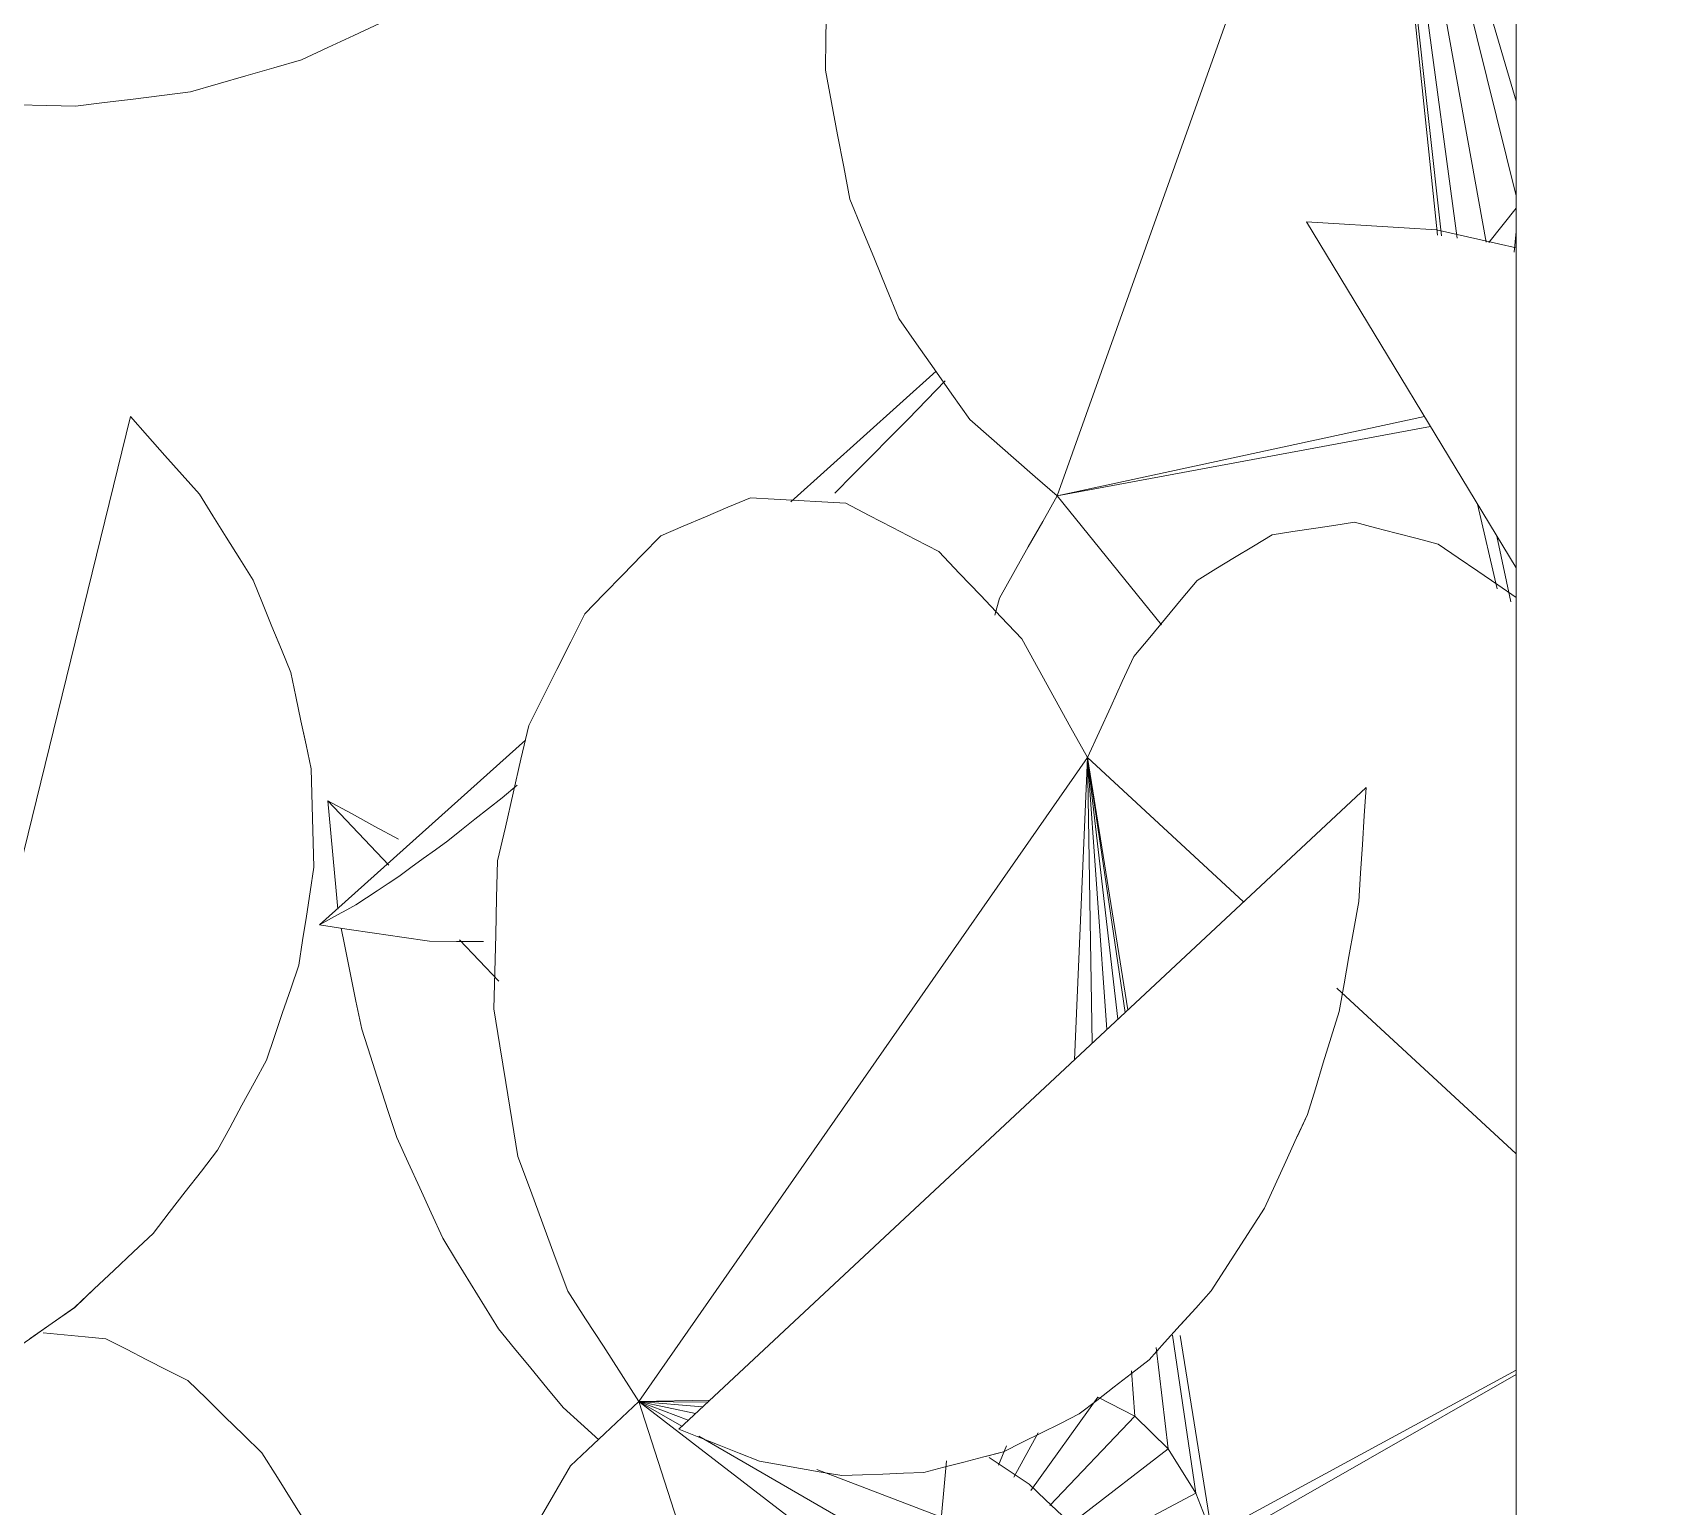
# Model space of a CAD drawing. Header units: metres. Extents: x -18.34 to -13.25, y -25.49 to -16.26.
# Drawn here: x -17.8149 to -17.7542, y -16.5483 to -16.4937 of the extents above; entities that cross this region are included whole.
import ezdxf

# ---------------------------------------------------------------- set-up
doc = ezdxf.new("R2010")
doc.units = ezdxf.units.M
for name, color, linetype, lineweight in [('Importações nas famílias', 7, 'Continuous', 5), ('Quadro estrutural', 7, 'Continuous', 5), ('Vegetação', 7, 'Continuous', 5)]:
    doc.layers.add(name, color=color, linetype=linetype, lineweight=lineweight)

# ---------------------------------------------------------------- blocks, each defined once
blk = doc.blocks.new('Tram - Tram-3151187-Pavimento 02 - Executivo')
at = {"layer": 'Quadro estrutural'}
blk.add_line((0.588554, -0.05), (0.182394, -0.05), dxfattribs=at)
blk = doc.blocks.new('Planta_pergolado_12200 - plantas pergolado_skp_Component_12-V29-Pavimento 02 - Executivo')
at = {"layer": 'Importações nas famílias', "color": 9}
for p, q in [((0.113091, 0.276065), (0.111224, 0.273611)), ((0.109072, 0.270783), (0.107871, 0.269205))]:
    blk.add_line(p, q, dxfattribs=at)
at = {"layer": 'Importações nas famílias', "color": 9, "flags": 128}
for points in [[(0.113091, 0.276065), (0.112327, 0.275535), (0.111564, 0.275005), (0.1108, 0.274476)], [(0.113147, 0.272292), (0.113136, 0.273051), (0.113121, 0.274056), (0.113106, 0.27506), (0.113091, 0.276065)], [(0.112777, 0.268063), (0.11287, 0.269059), (0.112964, 0.270055), (0.113057, 0.271051), (0.113111, 0.271624)], [(0.111977, 0.264207), (0.112177, 0.265171), (0.112377, 0.266135), (0.112577, 0.267099), (0.112777, 0.268063)], [(0.110769, 0.260569), (0.111071, 0.261478), (0.111373, 0.262388), (0.111675, 0.263297), (0.111977, 0.264207)], [(0.109183, 0.257234), (0.10958, 0.258068), (0.109976, 0.258902), (0.110373, 0.259735), (0.110769, 0.260569)], [(0.107256, 0.254281), (0.107738, 0.255019), (0.10822, 0.255758), (0.108702, 0.256496), (0.109183, 0.257234)], [(0.106144, 0.25303), (0.1067, 0.253656), (0.107256, 0.254281)]]:
    blk.add_lwpolyline(points, dxfattribs=at)
blk = doc.blocks.new('Planta_pergolado_12200 - plantas pergolado_skp_Component_16-V30-Pavimento 02 - Executivo')
blk.add_blockref('Planta_pergolado_12200 - plantas pergolado_skp_Component_12-V29-Pavimento 02 - Executivo', (0, 0))
blk = doc.blocks.new('Planta_pergolado_12200 - plantas pergolado_skp_-3067427-Pavimento 02 - Executivo')
blk.add_blockref('Planta_pergolado_12200 - plantas pergolado_skp_Component_16-V30-Pavimento 02 - Executivo', (0, 0))
blk = doc.blocks.new('Planta_pergolado_12200 - plantas pergolado_skp_-3067432-Pavimento 02 - Executivo')
at = {"rotation": 89.9999999999999}
blk.add_blockref('Planta_pergolado_12200 - plantas pergolado_skp_-3067427-Pavimento 02 - Executivo', (0.274037, 0.01573), dxfattribs=at)
blk = doc.blocks.new('Planta_pergolado_12200 - plantas pergolado_skp_Component_12-V161-Pavimento 02 - Executivo')
at = {"layer": 'Importações nas famílias', "color": 9, "flags": 128}
for points in [[(0.19298, 0.162987), (0.192094, 0.163012), (0.191208, 0.163038)], [(0.194493, 0.162774), (0.193858, 0.162863), (0.19298, 0.162987)]]:
    blk.add_lwpolyline(points, dxfattribs=at)
blk = doc.blocks.new('Planta_pergolado_12200 - plantas pergolado_skp_Component_17-V162-Pavimento 02 - Executivo')
at = {"layer": 'Importações nas famílias', "color": 9}
blk.add_line((0.190705, 0.164111), (0.190945, 0.163037), dxfattribs=at)
at = {"layer": 'Importações nas famílias', "color": 9, "flags": 128}
for points in [[(0.173793, 0.202952), (0.17461, 0.203088), (0.175427, 0.203224), (0.176244, 0.203361), (0.177061, 0.203497)], [(0.177061, 0.203497), (0.177868, 0.203254), (0.178675, 0.203011), (0.179482, 0.202768), (0.180289, 0.202525)], [(0.170765, 0.200937), (0.171522, 0.201441), (0.172279, 0.201944), (0.173036, 0.202448), (0.173793, 0.202952)], [(0.180289, 0.202525), (0.181017, 0.201924), (0.181745, 0.201322), (0.182473, 0.200721), (0.183201, 0.200119)], [(0.168235, 0.197623), (0.168867, 0.198452), (0.1695, 0.19928), (0.170133, 0.200108), (0.170765, 0.200937)], [(0.153532, 0.199329), (0.154233, 0.199595), (0.154934, 0.19986), (0.155634, 0.200126), (0.156335, 0.200392)], [(0.156335, 0.200392), (0.157055, 0.200362), (0.157775, 0.200332), (0.158495, 0.200303), (0.159215, 0.200273)], [(0.159215, 0.200273), (0.159906, 0.199949), (0.160597, 0.199626), (0.161288, 0.199303), (0.161978, 0.198979)], [(0.183201, 0.200119), (0.183787, 0.199211), (0.184374, 0.198302), (0.184961, 0.197394), (0.185548, 0.196485)], [(0.151049, 0.197197), (0.151633, 0.197699), (0.152266, 0.198242), (0.152899, 0.198785), (0.153532, 0.199329)], [(0.161978, 0.198979), (0.162593, 0.198384), (0.163207, 0.197789), (0.163821, 0.197194), (0.164435, 0.196599)], [(0.167327, 0.195459), (0.167781, 0.196541), (0.168235, 0.197623)], [(0.164435, 0.196599), (0.164931, 0.195773), (0.165427, 0.194947)], [(0.185548, 0.196485), (0.185943, 0.195347), (0.186339, 0.194209), (0.186735, 0.193071), (0.18713, 0.191934)], [(0.18713, 0.191934), (0.187301, 0.190663), (0.187471, 0.189393), (0.187641, 0.188123), (0.187812, 0.186853)], [(0.187812, 0.186853), (0.187743, 0.185559), (0.187674, 0.184266), (0.187604, 0.182972), (0.187535, 0.181678)], [(0.187535, 0.181678), (0.187232, 0.180471), (0.186929, 0.179264), (0.186626, 0.178058), (0.186323, 0.176851)], [(0.186323, 0.176851), (0.185813, 0.175834), (0.185302, 0.174817)], [(0.185581, 0.171803), (0.186231, 0.171313), (0.186881, 0.170823)], [(0.186881, 0.170823), (0.187429, 0.170083), (0.187977, 0.169343), (0.188525, 0.168604), (0.189073, 0.167864)], [(0.189073, 0.167864), (0.189481, 0.166926), (0.189889, 0.165987), (0.190297, 0.165049), (0.190705, 0.164111)]]:
    blk.add_lwpolyline(points, dxfattribs=at)
blk = doc.blocks.new('Planta_pergolado_12200 - plantas pergolado_skp_Component_16-V163-Pavimento 02 - Executivo')
for name in ['Planta_pergolado_12200 - plantas pergolado_skp_Component_17-V162-Pavimento 02 - Executivo', 'Planta_pergolado_12200 - plantas pergolado_skp_Component_12-V161-Pavimento 02 - Executivo']:
    blk.add_blockref(name, (0, 0))
blk = doc.blocks.new('Planta_pergolado_12200 - plantas pergolado_skp_Component_12-V165-Pavimento 02 - Executivo')
at = {"layer": 'Importações nas famílias', "color": 9}
blk.add_line((0.215797, 0.22722), (0.216531, 0.227904), dxfattribs=at)
at = {"layer": 'Importações nas famílias', "color": 9, "flags": 128}
for points in [[(0.216531, 0.227904), (0.217152, 0.228692), (0.217773, 0.22948)], [(0.178874, 0.22719), (0.179583, 0.22648), (0.180293, 0.22577)], [(0.213596, 0.225169), (0.21433, 0.225853), (0.215064, 0.226536)], [(0.180293, 0.22577), (0.181102, 0.225177), (0.181911, 0.224584), (0.18272, 0.223991), (0.183529, 0.223398)], [(0.210279, 0.222915), (0.211108, 0.223479), (0.211938, 0.224042), (0.212767, 0.224606), (0.213596, 0.225169)], [(0.183529, 0.223398), (0.184419, 0.222936), (0.185309, 0.222474), (0.186199, 0.222012), (0.187089, 0.22155)], [(0.206657, 0.221197), (0.207563, 0.221626), (0.208468, 0.222056), (0.209374, 0.222486), (0.210279, 0.222915)], [(0.187089, 0.22155), (0.188039, 0.221229), (0.188989, 0.220909), (0.189938, 0.220588), (0.190888, 0.220268)], [(0.202816, 0.220053), (0.203776, 0.220339), (0.204737, 0.220625), (0.205697, 0.220911), (0.206657, 0.221197)], [(0.190888, 0.220268), (0.191876, 0.220097), (0.192863, 0.219925), (0.19385, 0.219754), (0.194838, 0.219583)], [(0.198845, 0.219511), (0.199838, 0.219646), (0.20083, 0.219782), (0.201823, 0.219917), (0.202816, 0.220053)], [(0.194838, 0.219583), (0.19584, 0.219565), (0.196841, 0.219547), (0.197843, 0.219529), (0.198845, 0.219511)]]:
    blk.add_lwpolyline(points, dxfattribs=at)
blk = doc.blocks.new('Planta_pergolado_12200 - plantas pergolado_skp_Component_12-V167-Pavimento 02 - Executivo')
at = {"layer": 'Importações nas famílias', "color": 9, "flags": 128}
for points in [[(0.189778, 0.189424), (0.19071, 0.189667), (0.191643, 0.189909)], [(0.187914, 0.189208), (0.188846, 0.189316), (0.189778, 0.189424)]]:
    blk.add_lwpolyline(points, dxfattribs=at)
blk = doc.blocks.new('Planta_pergolado_12200 - plantas pergolado_skp_Component_17-V168-Pavimento 02 - Executivo')
at = {"layer": 'Importações nas famílias', "color": 9}
blk.add_line((0.151045, 0.235909), (0.151363, 0.234857), dxfattribs=at)
at = {"layer": 'Importações nas famílias', "color": 9, "flags": 128}
for points in [[(0.146224, 0.242301), (0.14691, 0.241607), (0.147595, 0.240913), (0.148281, 0.240219), (0.148966, 0.239525)], [(0.148966, 0.239525), (0.149486, 0.238621), (0.150006, 0.237717), (0.150525, 0.236813), (0.151045, 0.235909)], [(0.155527, 0.233655), (0.156395, 0.233861), (0.157263, 0.234067), (0.158131, 0.234273), (0.159, 0.234479)], [(0.159, 0.234479), (0.159875, 0.234388), (0.16075, 0.234298), (0.161625, 0.234207), (0.1625, 0.234116)], [(0.153922, 0.232677), (0.154724, 0.233166), (0.155527, 0.233655)], [(0.1625, 0.234116), (0.163322, 0.233735), (0.164145, 0.233353), (0.164967, 0.232972), (0.165789, 0.232591)], [(0.165789, 0.232591), (0.166503, 0.231945), (0.167216, 0.231299), (0.16793, 0.230653), (0.168643, 0.230007)], [(0.168643, 0.230007), (0.169199, 0.22914), (0.169755, 0.228274), (0.170311, 0.227407), (0.170867, 0.226541)], [(0.170867, 0.226541), (0.171228, 0.225513), (0.171589, 0.224485), (0.171949, 0.223457), (0.17231, 0.222429)], [(0.17231, 0.222429), (0.172451, 0.221309), (0.172591, 0.220189), (0.172732, 0.21907), (0.172873, 0.21795)], [(0.172873, 0.21795), (0.172784, 0.216816), (0.172695, 0.215681), (0.172606, 0.214546), (0.172517, 0.213412)], [(0.172517, 0.213412), (0.172205, 0.212339), (0.171893, 0.211266), (0.171581, 0.210194), (0.171268, 0.209121)], [(0.171268, 0.209121), (0.170754, 0.208184), (0.170239, 0.207247)]]:
    blk.add_lwpolyline(points, dxfattribs=at)
blk = doc.blocks.new('Planta_pergolado_12200 - plantas pergolado_skp_Component_16-V169-Pavimento 02 - Executivo')
for name in ['Planta_pergolado_12200 - plantas pergolado_skp_Component_17-V168-Pavimento 02 - Executivo', 'Planta_pergolado_12200 - plantas pergolado_skp_Component_12-V165-Pavimento 02 - Executivo', 'Planta_pergolado_12200 - plantas pergolado_skp_Component_12-V167-Pavimento 02 - Executivo']:
    blk.add_blockref(name, (0, 0))
blk = doc.blocks.new('Planta_pergolado_12200 - plantas pergolado_skp_Component_17-V176-Pavimento 02 - Executivo')
at = {"layer": 'Importações nas famílias', "color": 9}
for p, q in [((0.166419, 0.193295), (0.161576, 0.187733)), ((0.16597, 0.184443), (0.166419, 0.193295)), ((0.166077, 0.184363), (0.166419, 0.193295)), ((0.166345, 0.184163), (0.166419, 0.193295)), ((0.166419, 0.193295), (0.18428, 0.172783)), ((0.167999, 0.182924), (0.166419, 0.193295)), ((0.167329, 0.183426), (0.166419, 0.193295)), ((0.166764, 0.183849), (0.166419, 0.193295)), ((0.158682, 0.18441), (0.153131, 0.178035)), ((0.165034, 0.166028), (0.16539, 0.173036)), ((0.165432, 0.167544), (0.165643, 0.173064)), ((0.175053, 0.16393), (0.18428, 0.172783)), ((0.181102, 0.157324), (0.18428, 0.172783)), ((0.18428, 0.172783), (0.181835, 0.172564)), ((0.181917, 0.172503), (0.18428, 0.172783)), ((0.182109, 0.172358), (0.18428, 0.172783)), ((0.18428, 0.172783), (0.182375, 0.172159)), ((0.18428, 0.172783), (0.182654, 0.17195)), ((0.182897, 0.171769), (0.18428, 0.172783)), ((0.166223, 0.169174), (0.166252, 0.172706)), ((0.167254, 0.170424), (0.167196, 0.171998)), ((0.167254, 0.170424), (0.168454, 0.171211)), ((0.171116, 0.168248), (0.168454, 0.171211)), ((0.174686, 0.165746), (0.182345, 0.171364)), ((0.153941, 0.170576), (0.165034, 0.166028)), ((0.164934, 0.165647), (0.153957, 0.170431)), ((0.166223, 0.169174), (0.167254, 0.170424)), ((0.170516, 0.167656), (0.167254, 0.170424)), ((0.171648, 0.168772), (0.170641, 0.170203)), ((0.172129, 0.169247), (0.171779, 0.169873)), ((0.178406, 0.169774), (0.174231, 0.167635)), ((0.165432, 0.167544), (0.166223, 0.169174)), ((0.169546, 0.167133), (0.166223, 0.169174)), ((0.165034, 0.166028), (0.165432, 0.167544)), ((0.16894, 0.166143), (0.165432, 0.167544))]:
    blk.add_line(p, q, dxfattribs=at)
at = {"layer": 'Importações nas famílias', "color": 9, "flags": 128}
for points in [[(0.173793, 0.202952), (0.17461, 0.203088), (0.175427, 0.203224), (0.176244, 0.203361), (0.177061, 0.203497)], [(0.177061, 0.203497), (0.177868, 0.203254), (0.178675, 0.203011), (0.179482, 0.202768), (0.180289, 0.202525)], [(0.170765, 0.200937), (0.171522, 0.201441), (0.172279, 0.201944), (0.173036, 0.202448), (0.173793, 0.202952)], [(0.180289, 0.202525), (0.181017, 0.201924), (0.181745, 0.201322), (0.182473, 0.200721), (0.183201, 0.200119)], [(0.168235, 0.197623), (0.168867, 0.198452), (0.1695, 0.19928), (0.170133, 0.200108), (0.170765, 0.200937)], [(0.153532, 0.199329), (0.154233, 0.199595), (0.154934, 0.19986), (0.155634, 0.200126), (0.156335, 0.200392)], [(0.156335, 0.200392), (0.157055, 0.200362), (0.157775, 0.200332), (0.158495, 0.200303), (0.159215, 0.200273)], [(0.159215, 0.200273), (0.159906, 0.199949), (0.160597, 0.199626), (0.161288, 0.199303), (0.161978, 0.198979)], [(0.183201, 0.200119), (0.183787, 0.199211), (0.184374, 0.198302), (0.184961, 0.197394), (0.185548, 0.196485)], [(0.151049, 0.197197), (0.151633, 0.197699), (0.152266, 0.198242), (0.152899, 0.198785), (0.153532, 0.199329)], [(0.161978, 0.198979), (0.162593, 0.198384), (0.163207, 0.197789), (0.163821, 0.197194), (0.164435, 0.196599)], [(0.166419, 0.193295), (0.166873, 0.194377), (0.167327, 0.195459), (0.167781, 0.196541), (0.168235, 0.197623)], [(0.164435, 0.196599), (0.164931, 0.195773), (0.165427, 0.194947), (0.165923, 0.194121), (0.166419, 0.193295)], [(0.185548, 0.196485), (0.185943, 0.195347), (0.186339, 0.194209), (0.186735, 0.193071), (0.18713, 0.191934)], [(0.18713, 0.191934), (0.187301, 0.190663), (0.187471, 0.189393), (0.187641, 0.188123), (0.187812, 0.186853)], [(0.187812, 0.186853), (0.187743, 0.185559), (0.187674, 0.184266), (0.187604, 0.182972), (0.187535, 0.181678)], [(0.187535, 0.181678), (0.187232, 0.180471), (0.186929, 0.179264), (0.186626, 0.178058), (0.186323, 0.176851)], [(0.186323, 0.176851), (0.185813, 0.175834), (0.185302, 0.174817), (0.184791, 0.1738), (0.18428, 0.172783)], [(0.18428, 0.172783), (0.184931, 0.172293), (0.185581, 0.171803), (0.186231, 0.171313), (0.186881, 0.170823)], [(0.186881, 0.170823), (0.187429, 0.170083), (0.187977, 0.169343), (0.188525, 0.168604), (0.189073, 0.167864)]]:
    blk.add_lwpolyline(points, dxfattribs=at)
blk = doc.blocks.new('Planta_pergolado_12200 - plantas pergolado_skp_Component_16-V177-Pavimento 02 - Executivo')
blk.add_blockref('Planta_pergolado_12200 - plantas pergolado_skp_Component_17-V176-Pavimento 02 - Executivo', (0, 0))
blk = doc.blocks.new('Planta_pergolado_12200 - plantas pergolado_skp_Component_12-V179-Pavimento 02 - Executivo')
at = {"layer": 'Importações nas famílias', "color": 9}
blk.add_line((0.219014, 0.231057), (0.177455, 0.228609), dxfattribs=at)
at = {"layer": 'Importações nas famílias', "color": 9, "flags": 128}
for points in [[(0.215766, 0.230859), (0.214911, 0.230807), (0.214056, 0.230755), (0.213201, 0.230704), (0.212347, 0.230652)], [(0.219014, 0.231057), (0.218202, 0.231007), (0.21739, 0.230958), (0.216578, 0.230908), (0.215766, 0.230859)], [(0.216531, 0.227904), (0.217152, 0.228692), (0.217773, 0.22948), (0.218393, 0.230269), (0.219014, 0.231057)], [(0.205146, 0.23022), (0.204221, 0.230165), (0.203296, 0.23011), (0.202371, 0.230055), (0.201445, 0.230001)], [(0.208793, 0.230438), (0.207882, 0.230384), (0.20697, 0.230329), (0.206058, 0.230275), (0.205146, 0.23022)], [(0.212347, 0.230652), (0.211458, 0.230599), (0.21057, 0.230545), (0.209682, 0.230492), (0.208793, 0.230438)], [(0.197732, 0.229781), (0.196811, 0.229727), (0.19589, 0.229673), (0.194969, 0.229619), (0.194048, 0.229565)], [(0.201445, 0.230001), (0.200517, 0.229946), (0.199589, 0.229891), (0.19866, 0.229836), (0.197732, 0.229781)], [(0.186929, 0.229151), (0.18609, 0.229102), (0.185251, 0.229054), (0.184412, 0.229006), (0.183573, 0.228957)], [(0.190433, 0.229354), (0.189557, 0.229303), (0.188681, 0.229252), (0.187805, 0.229201), (0.186929, 0.229151)], [(0.194048, 0.229565), (0.193144, 0.229512), (0.19224, 0.229459), (0.191337, 0.229407), (0.190433, 0.229354)], [(0.180403, 0.228776), (0.179666, 0.228735), (0.178929, 0.228693), (0.178192, 0.228651), (0.177455, 0.228609)], [(0.177455, 0.228609), (0.178164, 0.227899), (0.178874, 0.22719), (0.179583, 0.22648), (0.180293, 0.22577)], [(0.183573, 0.228957), (0.18278, 0.228912), (0.181988, 0.228867), (0.181196, 0.228822), (0.180403, 0.228776)], [(0.213596, 0.225169), (0.21433, 0.225853), (0.215064, 0.226536), (0.215797, 0.22722), (0.216531, 0.227904)], [(0.180293, 0.22577), (0.181102, 0.225177), (0.181911, 0.224584), (0.18272, 0.223991), (0.183529, 0.223398)], [(0.210279, 0.222915), (0.211108, 0.223479), (0.211938, 0.224042), (0.212767, 0.224606), (0.213596, 0.225169)], [(0.183529, 0.223398), (0.184419, 0.222936), (0.185309, 0.222474), (0.186199, 0.222012), (0.187089, 0.22155)], [(0.206657, 0.221197), (0.207563, 0.221626), (0.208468, 0.222056), (0.209374, 0.222486), (0.210279, 0.222915)], [(0.187089, 0.22155), (0.188039, 0.221229), (0.188989, 0.220909), (0.189938, 0.220588), (0.190888, 0.220268)], [(0.202816, 0.220053), (0.203776, 0.220339), (0.204737, 0.220625), (0.205697, 0.220911), (0.206657, 0.221197)], [(0.190888, 0.220268), (0.191876, 0.220097), (0.192863, 0.219925), (0.19385, 0.219754), (0.194838, 0.219583)], [(0.198845, 0.219511), (0.199838, 0.219646), (0.20083, 0.219782), (0.201823, 0.219917), (0.202816, 0.220053)], [(0.194838, 0.219583), (0.19584, 0.219565), (0.196841, 0.219547), (0.197843, 0.219529), (0.198845, 0.219511)]]:
    blk.add_lwpolyline(points, dxfattribs=at)
blk = doc.blocks.new('Planta_pergolado_12200 - plantas pergolado_skp_Component_12-V181-Pavimento 02 - Executivo')
at = {"layer": 'Importações nas famílias', "color": 9}
for p, q in [((0.17568, 0.203208), (0.170179, 0.207162)), ((0.193508, 0.190394), (0.185717, 0.195993)), ((0.186733, 0.194096), (0.186174, 0.194469))]:
    blk.add_line(p, q, dxfattribs=at)
at = {"layer": 'Importações nas famílias', "color": 9, "flags": 128}
for points in [[(0.171323, 0.205618), (0.170615, 0.206209), (0.169916, 0.206793)], [(0.174128, 0.203343), (0.173427, 0.203912), (0.172725, 0.20448), (0.172024, 0.205049), (0.171323, 0.205618)], [(0.188773, 0.192816), (0.188263, 0.193136), (0.187753, 0.193456), (0.187243, 0.193776), (0.186733, 0.194096)], [(0.190595, 0.191766), (0.190139, 0.192028), (0.189684, 0.192291), (0.189228, 0.192554), (0.188773, 0.192816)], [(0.192179, 0.190955), (0.191783, 0.191158), (0.191387, 0.19136), (0.190991, 0.191563), (0.190595, 0.191766)], [(0.193508, 0.190394), (0.193176, 0.190534), (0.192843, 0.190674), (0.192511, 0.190815), (0.192179, 0.190955)], [(0.189778, 0.189424), (0.19071, 0.189667), (0.191643, 0.189909), (0.192575, 0.190151), (0.193508, 0.190394)], [(0.187914, 0.189208), (0.188846, 0.189316), (0.189778, 0.189424)]]:
    blk.add_lwpolyline(points, dxfattribs=at)
blk = doc.blocks.new('Planta_pergolado_12200 - plantas pergolado_skp_Component_17-V182-Pavimento 02 - Executivo')
at = {"layer": 'Importações nas famílias', "color": 9}
for p, q in [((0.147481, 0.23004), (0.152317, 0.2317)), ((0.149191, 0.214298), (0.152317, 0.2317)), ((0.149546, 0.211037), (0.152317, 0.2317)), ((0.150744, 0.209549), (0.152317, 0.2317)), ((0.151728, 0.2098), (0.152317, 0.2317)), ((0.152317, 0.2317), (0.152259, 0.209936)), ((0.166484, 0.202419), (0.152317, 0.2317)), ((0.152317, 0.2317), (0.152398, 0.209971)), ((0.149592, 0.210613), (0.150663, 0.209528)), ((0.149819, 0.209098), (0.14968, 0.209804)), ((0.153528, 0.203772), (0.166484, 0.202419)), ((0.166484, 0.202419), (0.153357, 0.203405)), ((0.16337, 0.197581), (0.166484, 0.202419)), ((0.152026, 0.200552), (0.151673, 0.197561)), ((0.151479, 0.199379), (0.151246, 0.19707)), ((0.168848, 0.199112), (0.169078, 0.198538))]:
    blk.add_line(p, q, dxfattribs=at)
at = {"layer": 'Importações nas famílias', "color": 9, "flags": 128}
for points in [[(0.146224, 0.242301), (0.14691, 0.241607), (0.147595, 0.240913), (0.148281, 0.240219), (0.148966, 0.239525)], [(0.148966, 0.239525), (0.149486, 0.238621), (0.150006, 0.237717), (0.150525, 0.236813), (0.151045, 0.235909)], [(0.151045, 0.235909), (0.151363, 0.234857), (0.151681, 0.233804), (0.151999, 0.232752), (0.152317, 0.2317)], [(0.155527, 0.233655), (0.156395, 0.233861), (0.157263, 0.234067), (0.158131, 0.234273), (0.159, 0.234479)], [(0.159, 0.234479), (0.159875, 0.234388), (0.16075, 0.234298), (0.161625, 0.234207), (0.1625, 0.234116)], [(0.152317, 0.2317), (0.15312, 0.232189), (0.153922, 0.232677), (0.154724, 0.233166), (0.155527, 0.233655)], [(0.1625, 0.234116), (0.163322, 0.233735), (0.164145, 0.233353), (0.164967, 0.232972), (0.165789, 0.232591)], [(0.165789, 0.232591), (0.166503, 0.231945), (0.167216, 0.231299), (0.16793, 0.230653), (0.168643, 0.230007)], [(0.168643, 0.230007), (0.169199, 0.22914), (0.169755, 0.228274), (0.170311, 0.227407), (0.170867, 0.226541)], [(0.170867, 0.226541), (0.171228, 0.225513), (0.171589, 0.224485), (0.171949, 0.223457), (0.17231, 0.222429)], [(0.17231, 0.222429), (0.172451, 0.221309), (0.172591, 0.220189), (0.172732, 0.21907), (0.172873, 0.21795)], [(0.172873, 0.21795), (0.172784, 0.216816), (0.172695, 0.215681), (0.172606, 0.214546), (0.172517, 0.213412)], [(0.172517, 0.213412), (0.172205, 0.212339), (0.171893, 0.211266), (0.171581, 0.210194), (0.171268, 0.209121)], [(0.171268, 0.209121), (0.170754, 0.208184), (0.170239, 0.207247), (0.169725, 0.206309), (0.16921, 0.205372)], [(0.16921, 0.205372), (0.168529, 0.204634), (0.167847, 0.203895), (0.167166, 0.203157), (0.166484, 0.202419)], [(0.166484, 0.202419), (0.167075, 0.201592), (0.167666, 0.200766), (0.168257, 0.199939), (0.168848, 0.199112)]]:
    blk.add_lwpolyline(points, dxfattribs=at)
blk = doc.blocks.new('Planta_pergolado_12200 - plantas pergolado_skp_Component_16-V183-Pavimento 02 - Executivo')
for name in ['Planta_pergolado_12200 - plantas pergolado_skp_Component_17-V182-Pavimento 02 - Executivo', 'Planta_pergolado_12200 - plantas pergolado_skp_Component_12-V179-Pavimento 02 - Executivo', 'Planta_pergolado_12200 - plantas pergolado_skp_Component_12-V181-Pavimento 02 - Executivo']:
    blk.add_blockref(name, (0, 0))
blk = doc.blocks.new('Planta_pergolado_12200 - plantas pergolado_skp_-3067438-Pavimento 02 - Executivo')
for name in ['Planta_pergolado_12200 - plantas pergolado_skp_Component_16-V169-Pavimento 02 - Executivo', 'Planta_pergolado_12200 - plantas pergolado_skp_Component_16-V183-Pavimento 02 - Executivo', 'Planta_pergolado_12200 - plantas pergolado_skp_Component_16-V163-Pavimento 02 - Executivo', 'Planta_pergolado_12200 - plantas pergolado_skp_Component_16-V177-Pavimento 02 - Executivo']:
    blk.add_blockref(name, (0, 0))
blk = doc.blocks.new('Planta_pergolado_12200 - plantas pergolado_skp_-3067443-Pavimento 02 - Executivo')
at = {"rotation": 89.9999999999999}
blk.add_blockref('Planta_pergolado_12200 - plantas pergolado_skp_-3067438-Pavimento 02 - Executivo', (0.274037, 0.01573), dxfattribs=at)
blk = doc.blocks.new('Planta_pergolado_12200 - plantas pergolado_skp_Component_12-V276-Pavimento 02 - Executivo')
at = {"layer": 'Importações nas famílias', "color": 9}
blk.add_line((0.118225, 0.01703), (0.144312, 0.036563), dxfattribs=at)
at = {"layer": 'Importações nas famílias', "color": 9, "flags": 128}
for points in [[(0.136028, 0.038975), (0.135321, 0.038871), (0.134614, 0.038767), (0.133908, 0.038663), (0.133201, 0.038559)], [(0.138866, 0.038776), (0.138156, 0.038825), (0.137447, 0.038875), (0.136737, 0.038925), (0.136028, 0.038975)], [(0.141649, 0.037965), (0.140953, 0.038168), (0.140257, 0.03837), (0.139562, 0.038573), (0.138866, 0.038776)], [(0.133201, 0.038559), (0.132514, 0.038304), (0.131827, 0.038049), (0.13114, 0.037794), (0.130453, 0.037538)], [(0.130453, 0.037538), (0.129801, 0.037137), (0.12915, 0.036737), (0.128499, 0.036336), (0.127847, 0.035935)], [(0.144312, 0.036563), (0.143646, 0.036914), (0.142981, 0.037264), (0.142315, 0.037615), (0.141649, 0.037965)], [(0.127847, 0.035935), (0.127247, 0.035399), (0.126646, 0.034862), (0.126045, 0.034325), (0.125445, 0.033788)], [(0.125445, 0.033788), (0.124909, 0.033128), (0.124374, 0.032468), (0.123838, 0.031808), (0.123303, 0.031148)], [(0.123303, 0.031148), (0.122845, 0.03038), (0.122387, 0.029612), (0.121929, 0.028844), (0.121471, 0.028076)], [(0.121471, 0.028076), (0.121101, 0.027218), (0.120732, 0.02636), (0.120362, 0.025502), (0.119992, 0.024644)], [(0.119992, 0.024644), (0.11972, 0.023716), (0.119447, 0.022788), (0.119174, 0.021861), (0.118902, 0.020933)], [(0.118902, 0.020933), (0.118732, 0.019957), (0.118563, 0.018981), (0.118394, 0.018006), (0.118225, 0.01703)]]:
    blk.add_lwpolyline(points, dxfattribs=at)
blk = doc.blocks.new('Planta_pergolado_12200 - plantas pergolado_skp_Component_12-V278-Pavimento 02 - Executivo')
at = {"layer": 'Importações nas famílias', "color": 9}
blk.add_line((0.159415, -0.000373), (0.17168, 0.033328), dxfattribs=at)
at = {"layer": 'Importações nas famílias', "color": 9, "flags": 128}
for points in [[(0.17168, 0.033328), (0.170767, 0.032982), (0.169853, 0.032637), (0.16894, 0.032292), (0.168027, 0.031947)], [(0.168027, 0.031947), (0.167188, 0.031487), (0.166349, 0.031027), (0.16551, 0.030566), (0.164672, 0.030106)], [(0.164672, 0.030106), (0.163927, 0.029542), (0.163182, 0.028978), (0.162438, 0.028414), (0.161693, 0.02785)], [(0.161693, 0.02785), (0.16106, 0.027195), (0.160428, 0.02654), (0.159795, 0.025885), (0.159162, 0.02523)], [(0.159162, 0.02523), (0.158656, 0.024499), (0.158149, 0.023769), (0.157643, 0.023038), (0.157137, 0.022308)], [(0.157137, 0.022308), (0.156769, 0.021519), (0.156401, 0.02073), (0.156033, 0.019942), (0.155665, 0.019153)], [(0.155665, 0.019153), (0.155445, 0.018324), (0.155224, 0.017496), (0.155003, 0.016667), (0.154782, 0.015838)], [(0.154782, 0.015838), (0.154714, 0.014989), (0.154645, 0.01414), (0.154577, 0.013291), (0.154508, 0.012442)], [(0.154508, 0.012442), (0.154594, 0.011593), (0.154679, 0.010744), (0.154764, 0.009894), (0.15485, 0.009045)], [(0.15485, 0.009045), (0.155087, 0.008215), (0.155324, 0.007385), (0.155561, 0.006555), (0.155798, 0.005725)], [(0.155798, 0.005725), (0.156182, 0.004934), (0.156565, 0.004143), (0.156949, 0.003352), (0.157332, 0.002561)], [(0.157332, 0.002561), (0.157853, 0.001827), (0.158374, 0.001094), (0.158895, 0.00036), (0.159415, -0.000373)]]:
    blk.add_lwpolyline(points, dxfattribs=at)
blk = doc.blocks.new('Planta_pergolado_12200 - plantas pergolado_skp_Component_17-V308-Pavimento 02 - Executivo')
at = {"layer": 'Importações nas famílias', "color": 9, "flags": 128}
for points in [[(0.132397, 0.035823), (0.131958, 0.036727), (0.13152, 0.03763), (0.131081, 0.038533), (0.130643, 0.039437)], [(0.134683, 0.03305), (0.134111, 0.033744), (0.13354, 0.034437), (0.132968, 0.03513), (0.132397, 0.035823)], [(0.137345, 0.031307), (0.13668, 0.031743), (0.136014, 0.032179), (0.135349, 0.032615), (0.134683, 0.03305)], [(0.139488, 0.030861), (0.138774, 0.03101), (0.13806, 0.031159), (0.137345, 0.031307)]]:
    blk.add_lwpolyline(points, dxfattribs=at)
blk = doc.blocks.new('Planta_pergolado_12200 - plantas pergolado_skp_Component_16-V309-Pavimento 02 - Executivo')
for name, p in [('Planta_pergolado_12200 - plantas pergolado_skp_Component_17-V308-Pavimento 02 - Executivo', (0, 0)), ('Planta_pergolado_12200 - plantas pergolado_skp_Component_12-V276-Pavimento 02 - Executivo', (-0.026365, 0)), ('Planta_pergolado_12200 - plantas pergolado_skp_Component_12-V278-Pavimento 02 - Executivo', (-0.026365, 0))]:
    blk.add_blockref(name, p)
blk = doc.blocks.new('Planta_pergolado_12200 - plantas pergolado_skp_Component_12-V325-Pavimento 02 - Executivo')
at = {"layer": 'Importações nas famílias', "color": 9}
for p, q in [((0.108842, 0.038661), (0.114887, 0.068529)), ((0.108551, 0.064532), (0.107916, 0.063919))]:
    blk.add_line(p, q, dxfattribs=at)
at = {"layer": 'Importações nas famílias', "color": 9, "flags": 128}
for points in [[(0.114887, 0.068529), (0.114049, 0.068072), (0.11321, 0.067614), (0.112371, 0.067157), (0.111533, 0.0667)], [(0.111533, 0.0667), (0.110787, 0.066158), (0.110042, 0.065616), (0.109296, 0.065074), (0.108551, 0.064532)], [(0.105054, 0.040977), (0.105568, 0.040372), (0.106081, 0.039767)], [(0.106081, 0.039767), (0.10672, 0.039236), (0.107358, 0.038705)]]:
    blk.add_lwpolyline(points, dxfattribs=at)
blk = doc.blocks.new('Planta_pergolado_12200 - plantas pergolado_skp_Component_16-V329-Pavimento 02 - Executivo')
blk.add_blockref('Planta_pergolado_12200 - plantas pergolado_skp_Component_12-V325-Pavimento 02 - Executivo', (0, 0))
blk = doc.blocks.new('Planta_pergolado_12200 - plantas pergolado_skp_Component_12-V354-Pavimento 02 - Executivo')
at = {"layer": 'Importações nas famílias', "color": 9}
blk.add_line((0.121707, 0.050667), (0.097927, 0.084368), dxfattribs=at)
at = {"layer": 'Importações nas famílias', "color": 9, "flags": 128}
for points in [[(0.097927, 0.084368), (0.09874, 0.084022), (0.099553, 0.083677), (0.100366, 0.083332), (0.101179, 0.082987)], [(0.100894, 0.082937), (0.100152, 0.083294), (0.09941, 0.083652), (0.098669, 0.08401), (0.097927, 0.084368)], [(0.103775, 0.081167), (0.103055, 0.081609), (0.102335, 0.082052), (0.101614, 0.082494), (0.100894, 0.082937)], [(0.101179, 0.082987), (0.101989, 0.082527), (0.102799, 0.082066), (0.103609, 0.081606), (0.104419, 0.081146)], [(0.106538, 0.079077), (0.105847, 0.0796), (0.105157, 0.080122), (0.104466, 0.080644), (0.103775, 0.081167)], [(0.104419, 0.081146), (0.105207, 0.080582), (0.105995, 0.080018), (0.106783, 0.079454), (0.107571, 0.07889)], [(0.109152, 0.076692), (0.108499, 0.077288), (0.107845, 0.077885), (0.107192, 0.078481), (0.106538, 0.079077)], [(0.107571, 0.07889), (0.108319, 0.078235), (0.109066, 0.07758), (0.109813, 0.076925), (0.110561, 0.07627)], [(0.111589, 0.074037), (0.11098, 0.0747), (0.11037, 0.075364), (0.109761, 0.076028), (0.109152, 0.076692)], [(0.110561, 0.07627), (0.11125, 0.075539), (0.111939, 0.074809), (0.112628, 0.074078), (0.113318, 0.073348)], [(0.11382, 0.071141), (0.113262, 0.071865), (0.112704, 0.072589), (0.112146, 0.073313), (0.111589, 0.074037)], [(0.113318, 0.073348), (0.113933, 0.072559), (0.114548, 0.07177), (0.115163, 0.070981), (0.115778, 0.070193)], [(0.115822, 0.068038), (0.115321, 0.068814), (0.114821, 0.06959), (0.11432, 0.070365), (0.11382, 0.071141)], [(0.115778, 0.070193), (0.116304, 0.069364), (0.11683, 0.068535), (0.117357, 0.067707), (0.117883, 0.066878)], [(0.117571, 0.064761), (0.117134, 0.06558), (0.116696, 0.066399), (0.116259, 0.067219), (0.115822, 0.068038)], [(0.117883, 0.066878), (0.118308, 0.066029), (0.118733, 0.06518), (0.119159, 0.064331), (0.119584, 0.063482)], [(0.119049, 0.061347), (0.11868, 0.062201), (0.11831, 0.063054), (0.117941, 0.063908), (0.117571, 0.064761)], [(0.119584, 0.063482), (0.119898, 0.062633), (0.120212, 0.061784), (0.120526, 0.060934), (0.120841, 0.060085)], [(0.12024, 0.057834), (0.119942, 0.058712), (0.119644, 0.05959), (0.119347, 0.060469), (0.119049, 0.061347)], [(0.120841, 0.060085), (0.121036, 0.059255), (0.121232, 0.058425), (0.121428, 0.057595), (0.121624, 0.056765)], [(0.121129, 0.05426), (0.120907, 0.055154), (0.120684, 0.056047), (0.120462, 0.05694), (0.12024, 0.057834)], [(0.121624, 0.056765), (0.121696, 0.055974), (0.121769, 0.055183), (0.121842, 0.054392), (0.121915, 0.053601)], [(0.121707, 0.050667), (0.121563, 0.051565), (0.121418, 0.052464), (0.121273, 0.053362), (0.121129, 0.05426)], [(0.121915, 0.053601), (0.121863, 0.052867), (0.121811, 0.052134), (0.121759, 0.0514), (0.121715, 0.050774)]]:
    blk.add_lwpolyline(points, dxfattribs=at)
blk = doc.blocks.new('Planta_pergolado_12200 - plantas pergolado_skp_Component_16-V357-Pavimento 02 - Executivo')
blk.add_blockref('Planta_pergolado_12200 - plantas pergolado_skp_Component_12-V354-Pavimento 02 - Executivo', (0, 0))
blk = doc.blocks.new('Planta_pergolado_12200 - plantas pergolado_skp_Component_12-V379-Pavimento 02 - Executivo')
at = {"layer": 'Importações nas famílias', "color": 9}
blk.add_line((0.050463, 0.061898), (0.054284, 0.072396), dxfattribs=at)
at = {"layer": 'Importações nas famílias', "color": 9, "flags": 128}
for points in [[(0.047397, 0.066859), (0.047613, 0.066414), (0.047997, 0.065623), (0.04838, 0.064832)], [(0.04838, 0.064832), (0.048901, 0.064099), (0.049422, 0.063365), (0.049942, 0.062632), (0.050463, 0.061898)]]:
    blk.add_lwpolyline(points, dxfattribs=at)
blk = doc.blocks.new('Planta_pergolado_12200 - plantas pergolado_skp_Component_16-V382-Pavimento 02 - Executivo')
blk.add_blockref('Planta_pergolado_12200 - plantas pergolado_skp_Component_12-V379-Pavimento 02 - Executivo', (0, 0))
blk = doc.blocks.new('Planta_pergolado_12200 - plantas pergolado_skp_-V383-Pavimento 02 - Executivo')
for name in ['Planta_pergolado_12200 - plantas pergolado_skp_Component_16-V382-Pavimento 02 - Executivo', 'Planta_pergolado_12200 - plantas pergolado_skp_Component_16-V357-Pavimento 02 - Executivo']:
    blk.add_blockref(name, (0, 0))
blk = doc.blocks.new('Planta_pergolado_12200 - plantas pergolado_skp_-V384-Pavimento 02 - Executivo')
at = {"xscale": 1.254472261797389, "yscale": 1.254472261797389, "zscale": 1.254472261797389, "rotation": 44.99999999999149}
blk.add_blockref('Planta_pergolado_12200 - plantas pergolado_skp_-V383-Pavimento 02 - Executivo', (0.101937, -0.102346), dxfattribs=at)
for name in ['Planta_pergolado_12200 - plantas pergolado_skp_Component_16-V309-Pavimento 02 - Executivo', 'Planta_pergolado_12200 - plantas pergolado_skp_Component_16-V329-Pavimento 02 - Executivo']:
    blk.add_blockref(name, (0, 0))
blk = doc.blocks.new('Planta_pergolado_12200 - plantas pergolado_skp_Component_12-V449-Pavimento 02 - Executivo')
at = {"layer": 'Importações nas famílias', "color": 9}
for p, q in [((0.107428, 0.038647), (0.106836, 0.038559)), ((0.109663, 0.038975), (0.108956, 0.038871)), ((0.101482, 0.035935), (0.100881, 0.035399)), ((0.095544, 0.028811), (0.095106, 0.028076))]:
    blk.add_line(p, q, dxfattribs=at)
at = {"layer": 'Importações nas famílias', "color": 9, "flags": 128}
for points in [[(0.112501, 0.038776), (0.111791, 0.038825), (0.111082, 0.038875), (0.110372, 0.038925), (0.109663, 0.038975)], [(0.114588, 0.038168), (0.113892, 0.03837), (0.113197, 0.038573), (0.112501, 0.038776)], [(0.106836, 0.038559), (0.106149, 0.038304), (0.105462, 0.038049), (0.104775, 0.037794), (0.104088, 0.037538)], [(0.104088, 0.037538), (0.103436, 0.037137), (0.102785, 0.036737), (0.102133, 0.036336), (0.101482, 0.035935)], [(0.100244, 0.034829), (0.09968, 0.034325), (0.09908, 0.033788)], [(0.09908, 0.033788), (0.098544, 0.033128), (0.098009, 0.032468), (0.097473, 0.031808), (0.096938, 0.031148)], [(0.096938, 0.031148), (0.09648, 0.03038), (0.096022, 0.029612), (0.095564, 0.028844)], [(0.095106, 0.028076), (0.094736, 0.027218), (0.094367, 0.02636), (0.093997, 0.025502), (0.093627, 0.024644)], [(0.093627, 0.024644), (0.093355, 0.023716), (0.093082, 0.022788), (0.092809, 0.021861), (0.092537, 0.020933)], [(0.092537, 0.020933), (0.092367, 0.019957), (0.092198, 0.018981)]]:
    blk.add_lwpolyline(points, dxfattribs=at)
blk = doc.blocks.new('Planta_pergolado_12200 - plantas pergolado_skp_Component_12-V450-Pavimento 02 - Executivo')
at = {"layer": 'Importações nas famílias', "color": 9}
for p, q in [((0.130772, 0.022308), (0.130404, 0.021519)), ((0.128143, 0.012442), (0.128229, 0.011593)), ((0.128485, 0.009045), (0.128722, 0.008215))]:
    blk.add_line(p, q, dxfattribs=at)
at = {"layer": 'Importações nas famílias', "color": 9, "flags": 128}
for points in [[(0.139954, 0.03101), (0.139145, 0.030566), (0.138306, 0.030106)], [(0.138306, 0.030106), (0.137562, 0.029542), (0.136817, 0.028978), (0.136073, 0.028414), (0.135328, 0.02785)], [(0.135328, 0.02785), (0.134695, 0.027195), (0.134063, 0.02654), (0.13343, 0.025885), (0.132797, 0.02523)], [(0.132797, 0.02523), (0.132291, 0.024499), (0.131784, 0.023769), (0.131278, 0.023038), (0.130772, 0.022308)], [(0.130036, 0.02073), (0.129668, 0.019942), (0.1293, 0.019153)], [(0.1293, 0.019153), (0.12908, 0.018324), (0.128859, 0.017496), (0.128638, 0.016667), (0.128417, 0.015838)], [(0.128417, 0.015838), (0.128349, 0.014989), (0.12828, 0.01414), (0.128212, 0.013291), (0.128143, 0.012442)], [(0.128245, 0.011426), (0.128314, 0.010744), (0.128399, 0.009894), (0.128485, 0.009045)], [(0.128781, 0.008008), (0.128959, 0.007385), (0.129196, 0.006555), (0.129433, 0.005725)], [(0.129433, 0.005725), (0.129817, 0.004934), (0.1302, 0.004143), (0.130584, 0.003352), (0.130967, 0.002561)], [(0.130967, 0.002561), (0.131488, 0.001827), (0.132009, 0.001094)]]:
    blk.add_lwpolyline(points, dxfattribs=at)
blk = doc.blocks.new('Planta_pergolado_12200 - plantas pergolado_skp_Component_17-V453-Pavimento 02 - Executivo')
at = {"layer": 'Importações nas famílias', "color": 9, "flags": 128}
for points in [[(0.132397, 0.035823), (0.131958, 0.036727), (0.13152, 0.03763), (0.131081, 0.038533), (0.130643, 0.039437)], [(0.134683, 0.03305), (0.134111, 0.033744), (0.13354, 0.034437), (0.132968, 0.03513), (0.132397, 0.035823)], [(0.137345, 0.031307), (0.13668, 0.031743), (0.136014, 0.032179), (0.135349, 0.032615), (0.134683, 0.03305)], [(0.139488, 0.030861), (0.138774, 0.03101), (0.13806, 0.031159), (0.137345, 0.031307)]]:
    blk.add_lwpolyline(points, dxfattribs=at)
blk = doc.blocks.new('Planta_pergolado_12200 - plantas pergolado_skp_Component_16-V454-Pavimento 02 - Executivo')
for name in ['Planta_pergolado_12200 - plantas pergolado_skp_Component_17-V453-Pavimento 02 - Executivo', 'Planta_pergolado_12200 - plantas pergolado_skp_Component_12-V449-Pavimento 02 - Executivo', 'Planta_pergolado_12200 - plantas pergolado_skp_Component_12-V450-Pavimento 02 - Executivo']:
    blk.add_blockref(name, (0, 0))
blk = doc.blocks.new('Planta_pergolado_12200 - plantas pergolado_skp_Component_12-V488-Pavimento 02 - Executivo')
at = {"layer": 'Importações nas famílias', "color": 9, "flags": 128}
for points in [[(0.047397, 0.066859), (0.047613, 0.066414), (0.047997, 0.065623), (0.04838, 0.064832)], [(0.04838, 0.064832), (0.048901, 0.064099), (0.049422, 0.063365)]]:
    blk.add_lwpolyline(points, dxfattribs=at)
blk = doc.blocks.new('Planta_pergolado_12200 - plantas pergolado_skp_Component_16-V490-Pavimento 02 - Executivo')
blk.add_blockref('Planta_pergolado_12200 - plantas pergolado_skp_Component_12-V488-Pavimento 02 - Executivo', (0, 0))
blk = doc.blocks.new('Planta_pergolado_12200 - plantas pergolado_skp_-V491-Pavimento 02 - Executivo')
blk.add_blockref('Planta_pergolado_12200 - plantas pergolado_skp_Component_16-V490-Pavimento 02 - Executivo', (0, 0))
blk = doc.blocks.new('Planta_pergolado_12200 - plantas pergolado_skp_-V492-Pavimento 02 - Executivo')
at = {"xscale": 1.254472261797389, "yscale": 1.254472261797389, "zscale": 1.254472261797389, "rotation": 44.99999999999149}
blk.add_blockref('Planta_pergolado_12200 - plantas pergolado_skp_-V491-Pavimento 02 - Executivo', (0.101937, -0.102346), dxfattribs=at)
blk.add_blockref('Planta_pergolado_12200 - plantas pergolado_skp_Component_16-V454-Pavimento 02 - Executivo', (0, 0))
blk = doc.blocks.new('Planta_pergolado_12200 - plantas pergolado_skp_-3067454-Pavimento 02 - Executivo')
at = {"rotation": 89.9999999999999}
for name in ['Planta_pergolado_12200 - plantas pergolado_skp_-V384-Pavimento 02 - Executivo', 'Planta_pergolado_12200 - plantas pergolado_skp_-V492-Pavimento 02 - Executivo']:
    blk.add_blockref(name, (0.696245, 0.01573), dxfattribs=at)
blk = doc.blocks.new('Planta_pergolado_12200 - Planta_pergolado_12200-3067476-Pavimento 02 - Executivo')
at = {"xscale": 1.068436298615139, "yscale": 1.068436298615139, "zscale": -1.068436298615139, "rotation": 96.20000000000395}
blk.add_blockref('Planta_pergolado_12200 - plantas pergolado_skp_-3067454-Pavimento 02 - Executivo', (-0.073046, -0.337289), dxfattribs=at)
at = {"extrusion": (0, 0, -1), "xscale": 1.068436298615139, "yscale": 1.068436298615139, "zscale": -1.068436298615139, "rotation": 263.7999999999961}
for name, p in [('Planta_pergolado_12200 - plantas pergolado_skp_-3067443-Pavimento 02 - Executivo', (0.091864, 0.479646)), ('Planta_pergolado_12200 - plantas pergolado_skp_-3067432-Pavimento 02 - Executivo', (0.167087, 0.38397))]:
    blk.add_blockref(name, p, dxfattribs=at)

msp = doc.modelspace()

# ---------------------------------------------------------------- block references
at = {"layer": 'Quadro estrutural', "rotation": 270}
msp.add_blockref('Tram - Tram-3151187-Pavimento 02 - Executivo', (-17.71, -16.271707), dxfattribs=at)
at = {"layer": 'Vegetação', "color": 9}
msp.add_blockref('Planta_pergolado_12200 - Planta_pergolado_12200-3067476-Pavimento 02 - Executivo', (-17.499852, -16.893415), dxfattribs=at)

doc.saveas('drawing.dxf')
